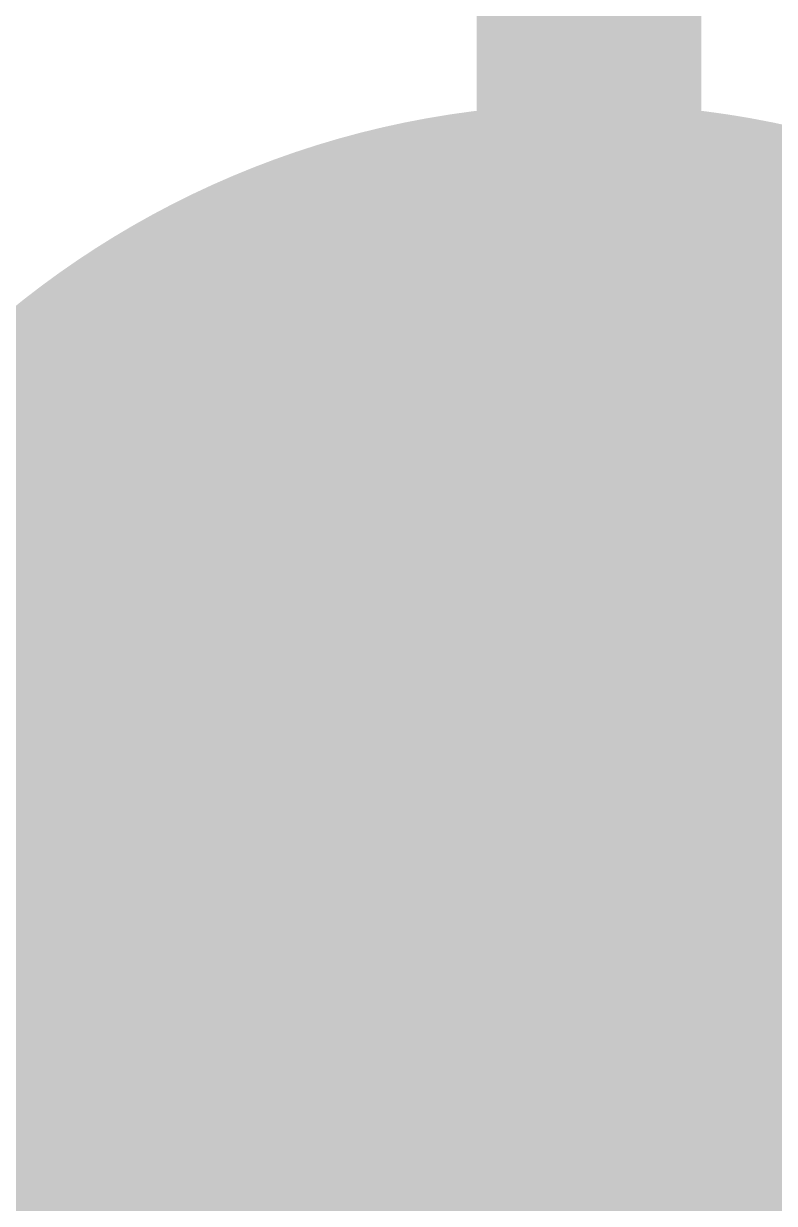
# Model space of a CAD drawing. Header units: inches. Extents: x -2 to 289, y -4 to 187.
# Drawn here: x 74.127 to 75.4, y 0.064 to 2.063 of the extents above; entities that cross this region are included whole.
import ezdxf

# ---------------------------------------------------------------- set-up
doc = ezdxf.new("R2010")
doc.units = ezdxf.units.IN
for name, color, linetype in [('Bottom Layer', 5, 'Continuous'), ('Bottom Solder', 6, 'Continuous'), ('Drill Drawing', 1, 'Continuous'), ('Layer 1', 16, 'Continuous'), ('Layer 2', 76, 'Continuous'), ('Multi-Layer', 9, 'Continuous'), ('Pad Holes', 156, 'Continuous'), ('Top Layer', 1, 'Continuous'), ('Top Solder', 216, 'Continuous')]:
    doc.layers.add(name, color=color, linetype=linetype)

# ---------------------------------------------------------------- blocks, each defined once
blk = doc.blocks.new('DB2ERM_5_08_14P_GN_215')
at = {"layer": 'Bottom Layer'}
h = blk.add_hatch(color=5, dxfattribs=at)
edge = h.paths.add_edge_path()
edge.add_arc((7.62, 0), 1.5, 0, 360)
at = {"layer": 'Bottom Solder'}
h = blk.add_hatch(color=6, dxfattribs=at)
edge = h.paths.add_edge_path()
edge.add_arc((7.62, 0), 1.5508, 0, 360)
at = {"layer": 'Layer 1'}
h = blk.add_hatch(color=16, dxfattribs=at)
edge = h.paths.add_edge_path()
edge.add_arc((7.62, 0), 1.5, 0, 360)
at = {"layer": 'Layer 2'}
h = blk.add_hatch(color=76, dxfattribs=at)
edge = h.paths.add_edge_path()
edge.add_arc((7.62, 0), 1.5, 0, 360)
at = {"layer": 'Multi-Layer'}
h = blk.add_hatch(color=9, dxfattribs=at)
edge = h.paths.add_edge_path()
edge.add_arc((7.62, 0), 1.5, 0, 360)
at = {"layer": 'Pad Holes'}
h = blk.add_hatch(color=7, dxfattribs=at)
edge = h.paths.add_edge_path()
edge.add_arc((7.62, 0), 0.95, 0, 360)
at = {"layer": 'Top Layer'}
h = blk.add_hatch(color=1, dxfattribs=at)
edge = h.paths.add_edge_path()
edge.add_arc((7.62, 0), 1.5, 0, 360)
at = {"layer": 'Top Solder'}
h = blk.add_hatch(color=216, dxfattribs=at)
edge = h.paths.add_edge_path()
edge.add_arc((7.62, 0), 1.5508, 0, 360)

msp = doc.modelspace()

# ---------------------------------------------------------------- linework, layer by layer
at = {"layer": 'Drill Drawing', "const_width": 0.0508}
for points in [[(74.831, 0.6305), (75.339, 0.6305)], [(74.831, 0.6305), (75.085, 0.1225)], [(75.085, 0.1225), (75.339, 0.6305)]]:
    msp.add_lwpolyline(points, dxfattribs=at)
at = {"layer": 'Drill Drawing', "const_width": 0.0254}
for points in [[(74.8183, 0.6305, 1), (74.8437, 0.6305, 1)], [(74.8183, 0.6305, 1), (74.8437, 0.6305, 1)], [(75.3263, 0.6305, 1), (75.3517, 0.6305, 1)], [(75.3263, 0.6305, 1), (75.3517, 0.6305, 1)], [(75.0723, 0.1225, 1), (75.0977, 0.1225, 1)], [(75.0723, 0.1225, 1), (75.0977, 0.1225, 1)]]:
    msp.add_lwpolyline(points, format="xyb", close=True, dxfattribs=at)
at = {"layer": 'Top Layer', "const_width": 0.381}
msp.add_lwpolyline([(75.085, 0.3765), (75.085, 2.3765)], dxfattribs=at)
at = {"layer": 'Top Layer', "const_width": 0.1905}
msp.add_lwpolyline([(74.9898, 0.3765, 1), (75.1803, 0.3765, 1)], format="xyb", close=True, dxfattribs=at)

# ---------------------------------------------------------------- block references
msp.add_blockref('DB2ERM_5_08_14P_GN_215', (67.465, 0.3765))

doc.saveas('drawing.dxf')
